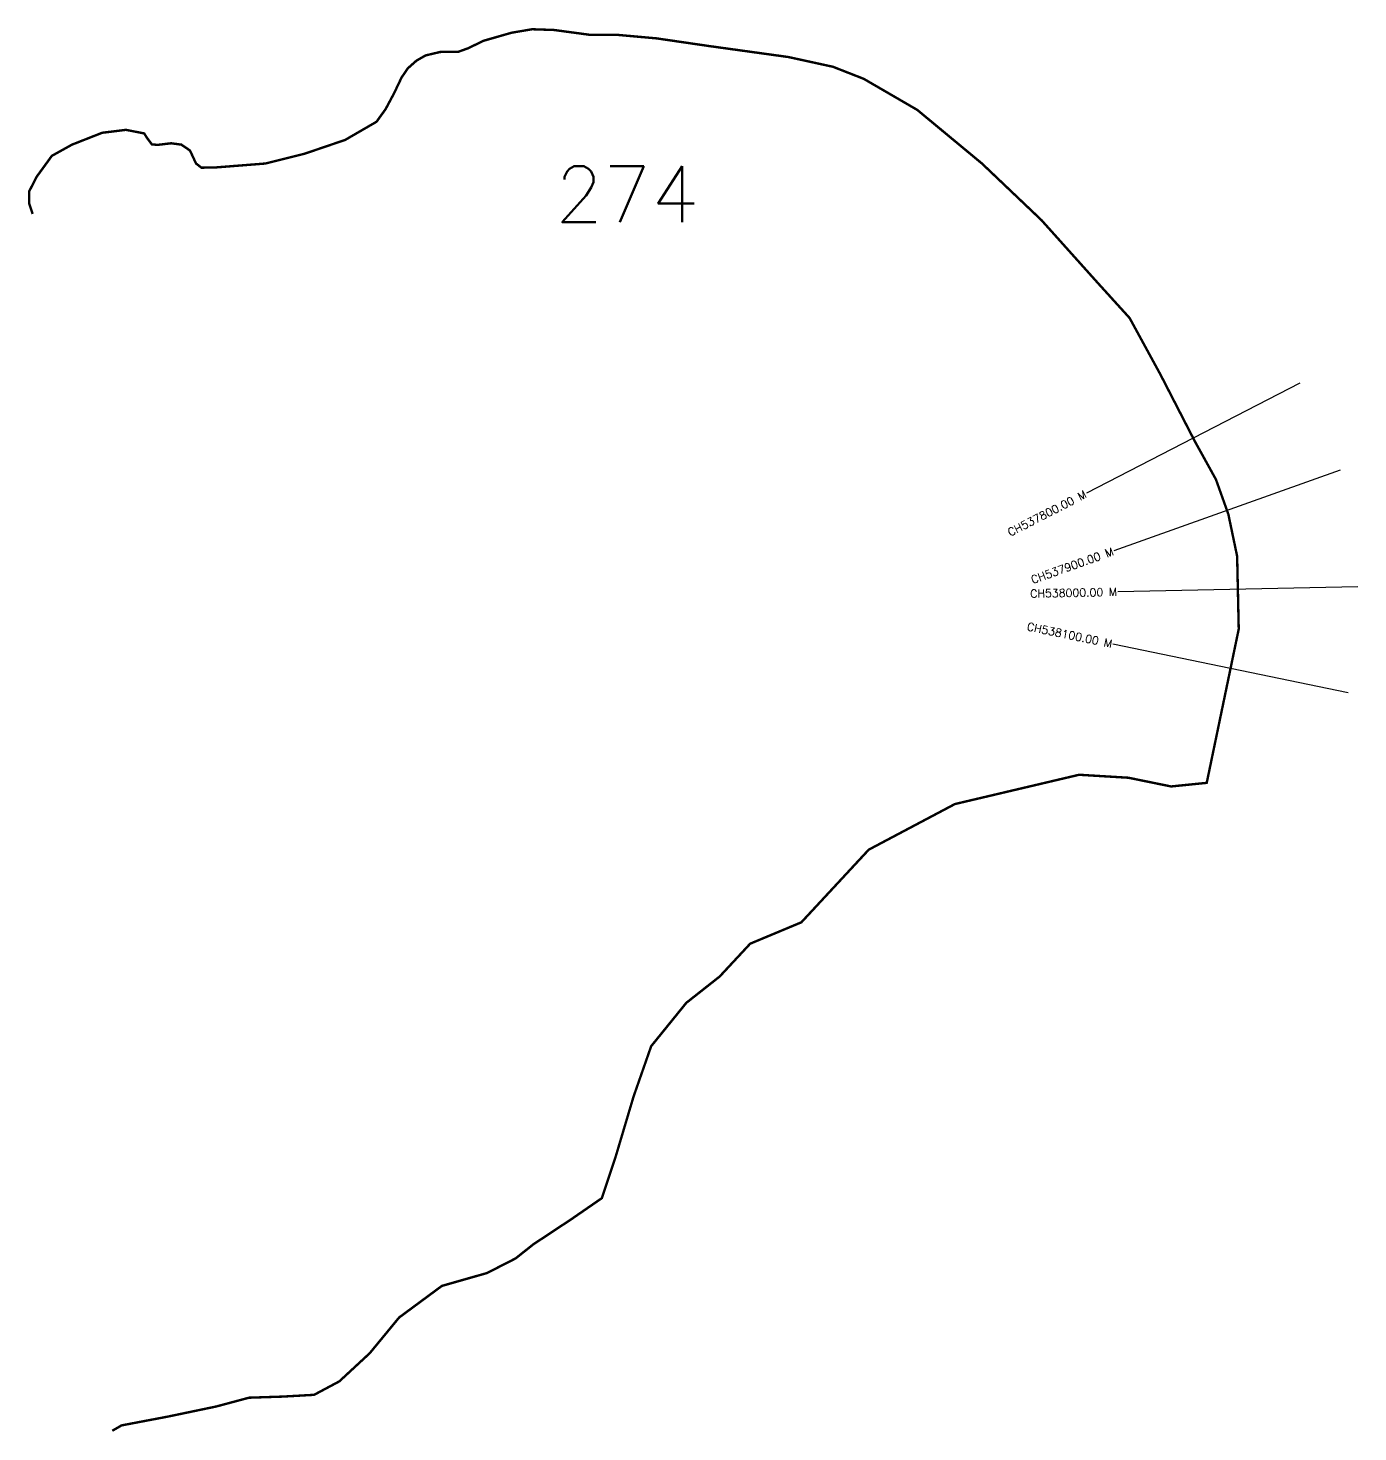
# Model space of a CAD drawing. Header units: metres. Extents: x 317513 to 322647, y 1867334 to 1869088.
# Drawn here: x 317513 to 319174, y 1867334 to 1869088 of the extents above; entities that cross this region are included whole.
import ezdxf
from ezdxf.enums import TextEntityAlignment as Align

# ---------------------------------------------------------------- set-up
doc = ezdxf.new("R2010")
doc.units = ezdxf.units.M
for name, color, linetype in [('CS', 134, 'Continuous'), ('CSMark', 6, 'Continuous'), ('NATURALLY PROTECTED', 3, 'Continuous')]:
    doc.layers.add(name, color=color, linetype=linetype)
doc.styles.get("Standard").update_dxf_attribs({"font": 'simplex.shx'})

msp = doc.modelspace()

# ---------------------------------------------------------------- linework, layer by layer
at = {"layer": 'CS'}
for p, q in [((319102.1, 1868644.3), (318835.3, 1868507.1)), ((319152.2, 1868535.8), (318869.7, 1868435)), ((319174.5, 1868390), (318874.5, 1868383.7)), ((319162.2, 1868257.4), (318868.5, 1868318.5))]:
    msp.add_line(p, q, dxfattribs=at)
at = {"layer": 'NATURALLY PROTECTED', "const_width": 3, "flags": 128}
msp.add_lwpolyline([(317518.9, 1868856), (317514.7, 1868868.7), (317514.7, 1868884.4), (317523.8, 1868902.3), (317542.9, 1868928.6), (317568.1, 1868942.6), (317605.7, 1868957.4), (317635.4, 1868961.1), (317658.2, 1868956.6), (317662.5, 1868950), (317667.9, 1868942.9), (317675, 1868942.3), (317691.9, 1868944.3), (317704.7, 1868942.6), (317715.5, 1868935.2), (317723, 1868919), (317729.8, 1868913.8), (317747.5, 1868914.1), (317809.7, 1868919), (317858.5, 1868931.2), (317909.3, 1868948.5), (317948.5, 1868971.2), (317959.9, 1868987.1), (317970.4, 1869006.8), (317979.8, 1869026.5), (317987.5, 1869037.9), (317998.4, 1869047.6), (318009.8, 1869054.1), (318028, 1869058.4), (318050.8, 1869058.7), (318062.8, 1869063), (318082.2, 1869072.4), (318117.4, 1869082.5), (318143, 1869086.8), (318170.1, 1869085.9), (318214.6, 1869079.9), (318250.4, 1869079.7), (318298.3, 1869075.4), (318364.7, 1869065.7), (318462.9, 1869052.1), (318518.7, 1869039.9), (318557.2, 1869024.8), (318624, 1868986), (318704.8, 1868919), (318779.2, 1868848.2), (318848.4, 1868771), (318889.3, 1868725.9), (318927.9, 1868655.1), (318970.4, 1868572.5), (318997.1, 1868524.2), (319012.6, 1868480.8), (319023.6, 1868428.2), (319025.6, 1868337.2), (318985.6, 1868145), (318941.1, 1868140.5), (318887.7, 1868151.4), (318826.2, 1868155.1), (318671, 1868118.5), (318563.4, 1868061.5), (318479.2, 1867970.7), (318415.3, 1867944), (318377.2, 1867903), (318335.5, 1867870.1), (318291.6, 1867815.9), (318269.6, 1867753), (318247.6, 1867679.1), (318230, 1867626), (318191.9, 1867599.7), (318144.3, 1867568.2), (318122.3, 1867550.7), (318086.5, 1867532.4), (318030.1, 1867516.3), (317976.7, 1867476.8), (317940, 1867432.2), (317902, 1867397), (317870.5, 1867380.2), (317831.7, 1867378), (317789.2, 1867376.6), (317748.2, 1867365.6), (317687.9, 1867353), (317630, 1867342), (317618.4, 1867335.3)], dxfattribs=at)

# ---------------------------------------------------------------- texts
at = {"insert": (318171.5, 1868915.7), "char_height": 70, "attachment_point": 1}
msp.add_mtext_dynamic_manual_height_columns('274', width=95.172, gutter_width=1, heights=[0], dxfattribs=at)
at = {"layer": 'CSMark'}
for s, rotation, p in [('CH537800.00 M', 27.2196, (318834.4, 1868506.7)), ('CH537900.00 M', 19.6373, (318868.7, 1868434.7)), ('CH538000.00 M', 1.2058, (318873.5, 1868383.7)), ('CH538100.00 M', 348.2568, (318867.5, 1868318.7))]:
    msp.add_text(s, height=10, rotation=rotation, dxfattribs=at).set_placement(p, align=Align.MIDDLE_RIGHT)

doc.saveas('drawing.dxf')
